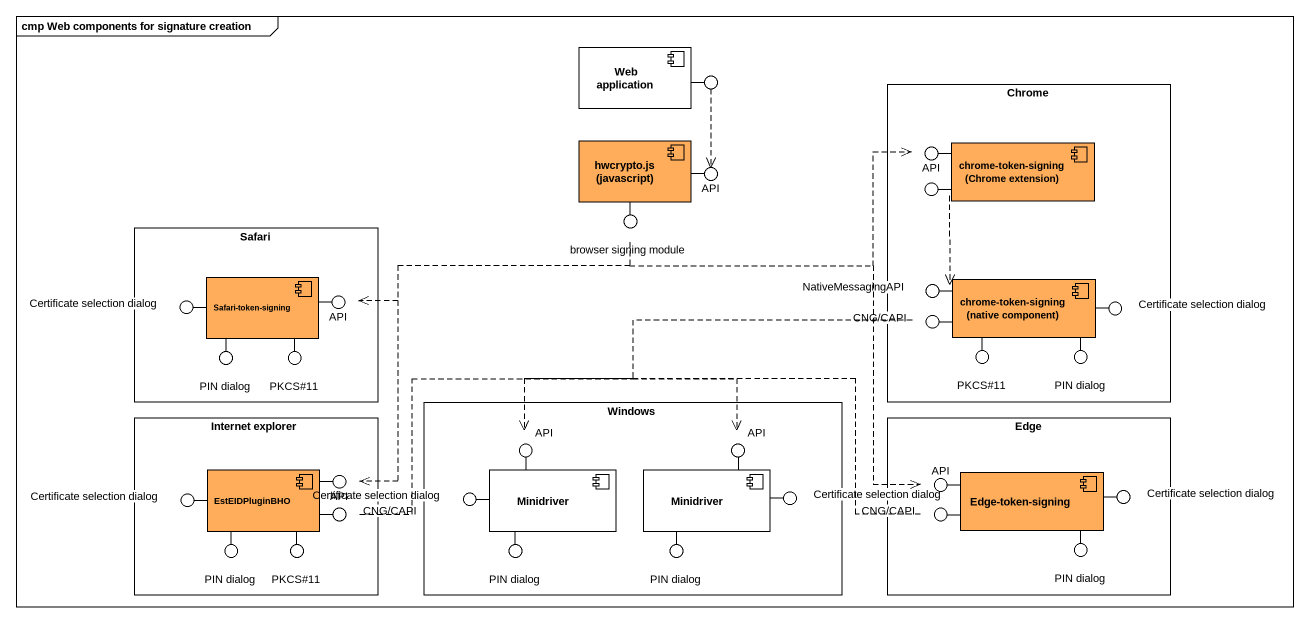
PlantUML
@startuml
mainframe cmp Web components for signature creation
component "Web application" as Web_application #FFFFFF
() " " as lollipop1
rectangle Chrome #FFFFFF {
  component "chrome-token-signing (Chrome extension)" as chrome_token_signing_Chrome #FFAD5B
  component "chrome-token-signing (native component)" as chrome_token_signing_native #FFAD5B
}
component "hwcrypto.js (javascript)" as hwcrypto_js_javascript #FFAD5B
() API
() "API" as API_2
() " " as lollipop2
rectangle Safari #FFFFFF {
  component "Safari-token-signing" as Safari_token_signing #FFAD5B
}
() "browser signing module" as browser_signing_module
() NativeMessagingAPI
() "Certificate selection dialog" as Certificate_selection_dialog
() "API" as API_3
() "CNG/CAPI" as CNG_CAPI
() "PKCS#11" as PKCS_11
() "PIN dialog" as PIN_dialog
() "Certificate selection dialog" as Certificate_selection_dialog_2
() "PIN dialog" as PIN_dialog_2
() "PKCS#11" as PKCS_11_2
rectangle "Internet explorer" as Internet_explorer #FFFFFF {
  component EstEIDPluginBHO #FFAD5B
}
rectangle Windows #FFFFFF {
  component Minidriver #FFFFFF
  component "Minidriver" as Minidriver_2 #FFFFFF
}
rectangle Edge #FFFFFF {
  component "Edge-token-signing" as Edge_token_signing #FFAD5B
}
() "API" as API_4
() "API" as API_5
() "API" as API_6
() "Certificate selection dialog" as Certificate_selection_dialog_3
() "CNG/CAPI" as CNG_CAPI_2
() "Certificate selection dialog" as Certificate_selection_dialog_4
() "Certificate selection dialog" as Certificate_selection_dialog_5
() "CNG/CAPI" as CNG_CAPI_3
() "API" as API_7
() "Certificate selection dialog" as Certificate_selection_dialog_6
() "PIN dialog" as PIN_dialog_3
() "PKCS#11" as PKCS_11_3
() "PIN dialog" as PIN_dialog_4
() "PIN dialog" as PIN_dialog_5
() "PIN dialog" as PIN_dialog_6
Web_application -right- lollipop1
chrome_token_signing_Chrome -left- API
hwcrypto_js_javascript -right- API_2
chrome_token_signing_Chrome -left- lollipop2
hwcrypto_js_javascript -- browser_signing_module
chrome_token_signing_native -left- NativeMessagingAPI
Safari_token_signing -left- Certificate_selection_dialog
Safari_token_signing -right- API_3
chrome_token_signing_native -left- CNG_CAPI
chrome_token_signing_native -- PKCS_11
chrome_token_signing_native -- PIN_dialog
chrome_token_signing_native -right- Certificate_selection_dialog_2
Safari_token_signing -- PIN_dialog_2
Safari_token_signing -- PKCS_11_2
EstEIDPluginBHO -right- API_4
Minidriver -up- API_5
Minidriver_2 -up- API_6
EstEIDPluginBHO -left- Certificate_selection_dialog_3
EstEIDPluginBHO -right- CNG_CAPI_2
Minidriver -left- Certificate_selection_dialog_4
Minidriver_2 -right- Certificate_selection_dialog_5
Edge_token_signing -left- CNG_CAPI_3
Edge_token_signing -left- API_7
Edge_token_signing -right- Certificate_selection_dialog_6
EstEIDPluginBHO -- PIN_dialog_3
EstEIDPluginBHO -- PKCS_11_3
Minidriver -- PIN_dialog_4
Minidriver_2 -- PIN_dialog_5
Edge_token_signing -- PIN_dialog_6
lollipop1 ..> API_2
lollipop2 ..> NativeMessagingAPI
browser_signing_module .right.> API
browser_signing_module .left.> API_3
browser_signing_module ..> API_4
browser_signing_module ..> API_7
CNG_CAPI .left.> API_5
CNG_CAPI ..> API_6
CNG_CAPI_2 .right.> API_5
CNG_CAPI_2 .right.> API_6
CNG_CAPI_3 .left.> API_5
CNG_CAPI_3 .left.> API_6
@enduml
